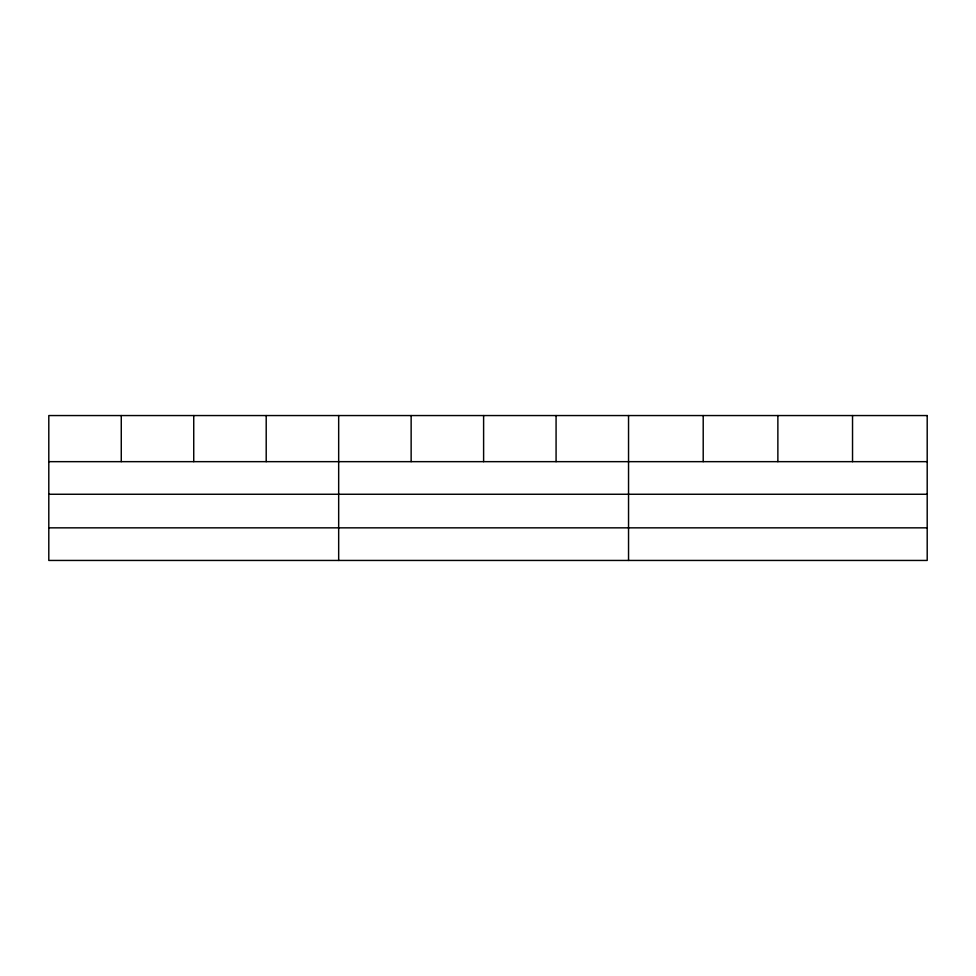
<?xml version="1.0" encoding="UTF-8"?>
<svg xmlns="http://www.w3.org/2000/svg" width="976" height="976" viewBox="0 0 976 976"><rect width="100%" height="100%" fill="white"/><g stroke="black" fill="none" stroke-linecap="round" stroke-linejoin="round"><path stroke-width="1.46" d="M48.8 461.66L927.2 461.66M48.8 494.259L927.2 494.259M48.8 527.845L927.2 527.845M852.536 415.556L852.536 461.66M777.872 415.556L777.872 461.66M703.208 415.556L703.208 461.66M628.544 415.556L628.544 560.444M556.076 415.556L556.076 461.66M483.608 415.556L483.608 461.66M411.14 415.556L411.14 461.66M338.672 415.556L338.672 560.444M266.204 415.556L266.204 461.66M193.736 415.556L193.736 461.66M121.268 415.556L121.268 461.66M927.2 415.556L48.8 415.556L48.8 560.444L927.2 560.444L927.2 415.556"/></g></svg>
